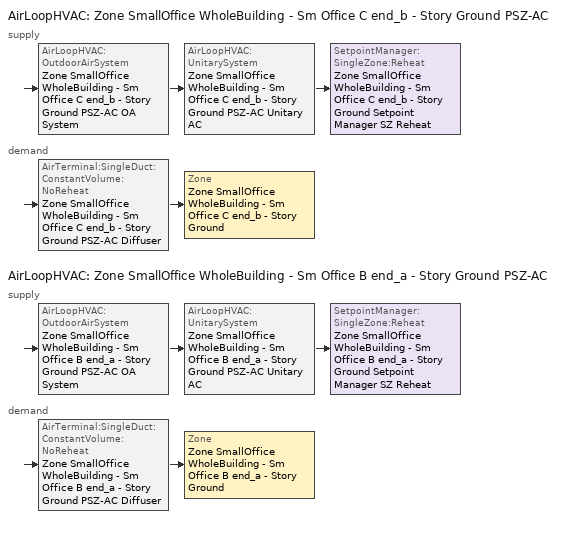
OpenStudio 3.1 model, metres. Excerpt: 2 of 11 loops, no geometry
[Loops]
AirLoopHVAC 'Zone SmallOffice WholeBuilding - Sm Office C end_b - Story Ground PSZ-AC'
 supply: AirLoopHVAC:OutdoorAirSystem 'Zone SmallOffice WholeBuilding - Sm Office C end_b - Story Ground PSZ-AC OA System' > AirLoopHVAC:UnitarySystem 'Zone SmallOffice WholeBuilding - Sm Office C end_b - Story Ground PSZ-AC Unitary AC' > SetpointManager:SingleZone:Reheat 'Zone SmallOffice WholeBuilding - Sm Office C end_b - Story Ground Setpoint Manager SZ Reheat'
 demand: AirTerminal:SingleDuct:ConstantVolume:NoReheat 'Zone SmallOffice WholeBuilding - Sm Office C end_b - Story Ground PSZ-AC Diffuser' > Zone 'Zone SmallOffice WholeBuilding - Sm Office C end_b - Story Ground'
AirLoopHVAC 'Zone SmallOffice WholeBuilding - Sm Office B end_a - Story Ground PSZ-AC'
 supply: AirLoopHVAC:OutdoorAirSystem 'Zone SmallOffice WholeBuilding - Sm Office B end_a - Story Ground PSZ-AC OA System' > AirLoopHVAC:UnitarySystem 'Zone SmallOffice WholeBuilding - Sm Office B end_a - Story Ground PSZ-AC Unitary AC' > SetpointManager:SingleZone:Reheat 'Zone SmallOffice WholeBuilding - Sm Office B end_a - Story Ground Setpoint Manager SZ Reheat'
 demand: AirTerminal:SingleDuct:ConstantVolume:NoReheat 'Zone SmallOffice WholeBuilding - Sm Office B end_a - Story Ground PSZ-AC Diffuser' > Zone 'Zone SmallOffice WholeBuilding - Sm Office B end_a - Story Ground'
[Sizing:Zone] Zone Cooling Design Supply Air Temperature Input Method=SupplyAirTemperature; Zone Cooling Design Supply Air Temperature {C}=12.7778; Zone Cooling Design Supply Air Temperature Difference {deltaC}=11.11; Zone Heating Design Supply Air Temperature Input Method=SupplyAirTemperature; Zone Heating Design Supply Air Temperature {C}=50; Zone Heating Design Supply Air Temperature Difference {deltaC}=11.11; Zone Cooling Design Supply Air Humidity Ratio {kg-H2O/kg-air}=0.0085; Zone Heating Design Supply Air Humidity Ratio {kg-H2O/kg-air}=0.008; Cooling Design Air Flow Method=DesignDay; Heating Design Air Flow Method=DesignDay; Account for Dedicated Outdoor Air System=No; Dedicated Outdoor Air System Control Strategy=NeutralSupplyAir; Dedicated Outdoor Air Low Setpoint Temperature for Design {C}=autosize; Dedicated Outdoor Air High Setpoint Temperature for Design {C}=autosize
Zone SmallOffice WholeBuilding - Sm Office B end_a - Story Ground; Zone SmallOffice WholeBuilding - Sm Office C end_b - Story Ground
[Zone equipment]
Zone SmallOffice WholeBuilding - Sm Office B end_a - Story Ground: Zone SmallOffice WholeBuilding - Sm Office B end_a - Story Ground PSZ-AC Diffuser
Zone SmallOffice WholeBuilding - Sm Office C end_b - Story Ground: Zone SmallOffice WholeBuilding - Sm Office C end_b - Story Ground PSZ-AC Diffuser
[AirLoopHVAC] Design Supply Air Flow Rate {m3/s}=autosize; Design Return Air Flow Fraction of Supply Air Flow=1
Name | Availability Schedule
Zone SmallOffice WholeBuilding - Sm Office C end_b - Story Ground PSZ-AC | Zone SmallOffice WholeBuilding - Sm Office C end_b - Story Ground PSZ-AC Occ Sch
Zone SmallOffice WholeBuilding - Sm Office B end_a - Story Ground PSZ-AC | Zone SmallOffice WholeBuilding - Sm Office B end_a - Story Ground PSZ-AC Occ Sch
[Sizing:System] Type of Load to Size On=Sensible; Design Outdoor Air Flow Rate {m3/s}=Autosize; Central Heating Maximum System Air Flow Ratio=1; Preheat Design Temperature {C}=7.22222; Preheat Design Humidity Ratio {kg-H2O/kg-Air}=0.008; Precool Design Temperature {C}=12.7778; Precool Design Humidity Ratio {kg-H2O/kg-Air}=0.008; Central Cooling Design Supply Air Temperature {C}=12.7778; Central Heating Design Supply Air Temperature {C}=50; Sizing Option=Coincident; 100% Outdoor Air in Cooling=No; 100% Outdoor Air in Heating=No; Central Cooling Design Supply Air Humidity Ratio {kg-H2O/kg-Air}=0.0085; Central Heating Design Supply Air Humidity Ratio {kg-H2O/kg-Air}=0.008; Cooling Design Air Flow Method=DesignDay; Cooling Design Air Flow Rate {m3/s}=0; Heating Design Air Flow Method=DesignDay; Heating Design Air Flow Rate {m3/s}=0; System Outdoor Air Method=ZoneSum; Zone Maximum Outdoor Air Fraction=1; Cooling Supply Air Flow Rate Per Floor Area {m3/s-m2}=0.00996765; Cooling Fraction of Autosized Cooling Supply Air Flow Rate=1; Cooling Supply Air Flow Rate Per Unit Cooling Capacity {m3/s-W}=3.94755e-05; Heating Supply Air Flow Rate Per Floor Area {m3/s-m2}=0.00996765; Heating Fraction of Autosized Heating Supply Air Flow Rate=1; Heating Fraction of Autosized Cooling Supply Air Flow Rate=1; Heating Supply Air Flow Rate Per Unit Heating Capacity {m3/s-W}=3.15882e-05; Cooling Design Capacity Method=CoolingDesignCapacity; Cooling Design Capacity {W}=autosize; Cooling Design Capacity Per Floor Area {W/m2}=234.7; Fraction of Autosized Cooling Design Capacity=1; Heating Design Capacity Method=HeatingDesignCapacity; Heating Design Capacity {W}=autosize; Heating Design Capacity Per Floor Area {W/m2}=157; Fraction of Autosized Heating Design Capacity=1; Central Cooling Capacity Control Method=OnOff
Zone SmallOffice WholeBuilding - Sm Office C end_b - Story Ground PSZ-AC; Zone SmallOffice WholeBuilding - Sm Office B end_a - Story Ground PSZ-AC
[SetpointManager:SingleZone:Reheat] Minimum Supply Air Temperature {C}=12.7778; Maximum Supply Air Temperature {C}=50
Name | Control Zone | Setpoint Node or NodeList
Zone SmallOffice WholeBuilding - Sm Office C end_b - Story Ground Setpoint Manager SZ Reheat | Zone SmallOffice WholeBuilding - Sm Office C end_b - Story Ground | Zone SmallOffice WholeBuilding - Sm Office C end_b - Story Ground PSZ-AC Supply Outlet Node
Zone SmallOffice WholeBuilding - Sm Office B end_a - Story Ground Setpoint Manager SZ Reheat | Zone SmallOffice WholeBuilding - Sm Office B end_a - Story Ground | Zone SmallOffice WholeBuilding - Sm Office B end_a - Story Ground PSZ-AC Supply Outlet Node
[Coil:Heating:Gas] Availability Schedule=Always On Discrete; Gas Burner Efficiency=0.8; Nominal Capacity {W}=AutoSize; Parasitic Electric Load {W}=0; Parasitic Gas Load {W}=0
Zone SmallOffice WholeBuilding - Sm Office C end_b - Story Ground PSZ-AC Gas Htg Coil; Zone SmallOffice WholeBuilding - Sm Office B end_a - Story Ground PSZ-AC Gas Htg Coil
[Coil:Heating:Electric] Availability Schedule=Always On Discrete; Efficiency=1
Zone SmallOffice WholeBuilding - Sm Office C end_b - Story Ground PSZ-AC Electric Backup Htg Coil; Zone SmallOffice WholeBuilding - Sm Office B end_a - Story Ground PSZ-AC Electric Backup Htg Coil
[Coil:Cooling:DX:SingleSpeed] Availability Schedule=Always On Discrete; Rated Total Cooling Capacity {W}=autosize; Rated Sensible Heat Ratio=autosize; Rated COP {W/W}=3.14722; Rated Air Flow Rate {m3/s}=autosize; Rated Evaporator Fan Power Per Volume Flow Rate {W/(m3/s)}=773.3; Total Cooling Capacity Function of Temperature Curve=DOE Ref DX Clg Coil Cool-Cap-fT; Total Cooling Capacity Function of Flow Fraction Curve=DOE Ref DX Clg Coil Cool-CAP-fFlow; Energy Input Ratio Function of Temperature Curve=DOE Ref DX Clg Coil Cool-EIR-fT; Energy Input Ratio Function of Flow Fraction Curve=DOE Ref DX Clg Coil Cool-EIR-fFlow; Part Load Fraction Correlation Curve=DOE Ref DX Clg Coil Cool-PLF-fPLR; Minimum Outdoor Dry-Bulb Temperature for Compressor Operation {C}=-25; Condenser Type=AirCooled; Evaporative Condenser Effectiveness=0; Evaporative Condenser Air Flow Rate {m3/s}=Autosize; Evaporative Condenser Pump Rated Power Consumption {W}=Autosize; Crankcase Heater Capacity {W}=0; Maximum Outdoor Dry-Bulb Temperature for Crankcase Heater Operation {C}=0; Basin Heater Capacity {W/K}=0; Basin Heater Setpoint Temperature {C}=10
Zone SmallOffice WholeBuilding - Sm Office C end_b - Story Ground PSZ-AC 1spd DX AC Clg Coil 5kBtu/hr 9.7SEER; Zone SmallOffice WholeBuilding - Sm Office B end_a - Story Ground PSZ-AC 1spd DX AC Clg Coil 7kBtu/hr 9.7SEER
[Fan:OnOff] Availability Schedule=Always On Discrete; Fan Total Efficiency=0.53625; Pressure Rise {Pa}=622.722; Maximum Flow Rate {m3/s}=autosize; Motor Efficiency=0.825; Motor In Airstream Fraction=1
Name | Fan Power Ratio Function of Speed Ratio Curve | Fan Efficiency Ratio Function of Speed Ratio Curve
Zone SmallOffice WholeBuilding - Sm Office C end_b - Story Ground PSZ-AC Fan | Fan On Off Power Curve 7 | Fan On Off Efficiency Curve 7
Zone SmallOffice WholeBuilding - Sm Office B end_a - Story Ground PSZ-AC Fan | Fan On Off Power Curve 8 | Fan On Off Efficiency Curve 8
[AirLoopHVAC:UnitarySystem] Control Type=Load; Dehumidification Control Type=None; Availability Schedule=Always On Discrete; Fan Placement=DrawThrough; DX Heating Coil Sizing Ratio=1; Use DOAS DX Cooling Coil=No; DOAS DX Cooling Coil Leaving Minimum Air Temperature {C}=2; Latent Load Control=SensibleOnlyLoadControl; Supply Air Flow Rate During Cooling Operation {m3/s}=Autosize; Supply Air Flow Rate During Heating Operation {m3/s}=Autosize; Supply Air Flow Rate When No Cooling or Heating is Required {m3/s}=Autosize; Maximum Supply Air Temperature {C}=80; Maximum Outdoor Dry-Bulb Temperature for Supplemental Heater Operation {C}=21; Maximum Cycling Rate {cycles/hr}=2.5; Heat Pump Time Constant {s}=60; Fraction of On-Cycle Power Use=0.01; Heat Pump Fan Delay Time {s}=60; Ancilliary On-Cycle Electric Power {W}=0; Ancilliary Off-Cycle Electric Power {W}=0
Name | Controlling Zone or Thermostat Location | Supply Fan | Supply Air Fan Operating Mode Schedule | Heating Coil | Cooling Coil | Supplemental Heating Coil
Zone SmallOffice WholeBuilding - Sm Office C end_b - Story Ground PSZ-AC Unitary AC | Zone SmallOffice WholeBuilding - Sm Office C end_b - Story Ground | Zone SmallOffice WholeBuilding - Sm Office C end_b - Story Ground PSZ-AC Fan | Zone SmallOffice WholeBuilding - Sm Office C end_b - Story Ground PSZ-AC Occ Sch | Zone SmallOffice WholeBuilding - Sm Office C end_b - Story Ground PSZ-AC Gas Htg Coil | Zone SmallOffice WholeBuilding - Sm Office C end_b - Story Ground PSZ-AC 1spd DX AC Clg Coil 5kBtu/hr 9.7SEER | Zone SmallOffice WholeBuilding - Sm Office C end_b - Story Ground PSZ-AC Electric Backup Htg Coil
Zone SmallOffice WholeBuilding - Sm Office B end_a - Story Ground PSZ-AC Unitary AC | Zone SmallOffice WholeBuilding - Sm Office B end_a - Story Ground | Zone SmallOffice WholeBuilding - Sm Office B end_a - Story Ground PSZ-AC Fan | Zone SmallOffice WholeBuilding - Sm Office B end_a - Story Ground PSZ-AC Occ Sch | Zone SmallOffice WholeBuilding - Sm Office B end_a - Story Ground PSZ-AC Gas Htg Coil | Zone SmallOffice WholeBuilding - Sm Office B end_a - Story Ground PSZ-AC 1spd DX AC Clg Coil 7kBtu/hr 9.7SEER | Zone SmallOffice WholeBuilding - Sm Office B end_a - Story Ground PSZ-AC Electric Backup Htg Coil
[Controller:OutdoorAir] Minimum Outdoor Air Flow Rate {m3/s}=autosize; Maximum Outdoor Air Flow Rate {m3/s}=Autosize; Economizer Control Type=NoEconomizer; Economizer Control Action Type=ModulateFlow; Economizer Maximum Limit Dry-Bulb Temperature {C}=28; Economizer Maximum Limit Enthalpy {J/kg}=64000; Lockout Type=LockoutWithCompressor; Minimum Limit Type=FixedMinimum; Minimum Outdoor Air Schedule=Always On Discrete; High Humidity Control=No; Heat Recovery Bypass Control Type=BypassWhenWithinEconomizerLimits
Name | Controller Mechanical Ventilation
Zone SmallOffice WholeBuilding - Sm Office C end_b - Story Ground PSZ-AC OA System Controller | Controller Mechanical Ventilation 8
Zone SmallOffice WholeBuilding - Sm Office B end_a - Story Ground PSZ-AC OA System Controller | Controller Mechanical Ventilation 9
[Controller:MechanicalVentilation] Availability Schedule=Always On Discrete; System Outdoor Air Method=ZoneSum
Controller Mechanical Ventilation 8; Controller Mechanical Ventilation 9
[AirLoopHVAC:OutdoorAirSystem]
Name | Controller
Zone SmallOffice WholeBuilding - Sm Office C end_b - Story Ground PSZ-AC OA System | Zone SmallOffice WholeBuilding - Sm Office C end_b - Story Ground PSZ-AC OA System Controller
Zone SmallOffice WholeBuilding - Sm Office B end_a - Story Ground PSZ-AC OA System | Zone SmallOffice WholeBuilding - Sm Office B end_a - Story Ground PSZ-AC OA System Controller
[AirTerminal:SingleDuct:ConstantVolume:NoReheat] Availability Schedule=Always On Discrete; Maximum Air Flow Rate {m3/s}=AutoSize
Zone SmallOffice WholeBuilding - Sm Office C end_b - Story Ground PSZ-AC Diffuser; Zone SmallOffice WholeBuilding - Sm Office B end_a - Story Ground PSZ-AC Diffuser
[Schedule:Ruleset]
Name | Default Day Schedule | Summer Design Day Schedule | Winter Design Day Schedule
Zone SmallOffice WholeBuilding - Sm Office B end_a - Story Ground PSZ-AC Occ Sch | Zone SmallOffice WholeBuilding - Sm Office B end_a - Story Ground PSZ-AC Occ Sch Default | Zone SmallOffice WholeBuilding - Sm Office B end_a - Story Ground PSZ-AC Occ Sch Summer Design Day | Zone SmallOffice WholeBuilding - Sm Office B end_a - Story Ground PSZ-AC Occ Sch Winter Design Day
Zone SmallOffice WholeBuilding - Sm Office C end_b - Story Ground PSZ-AC Occ Sch | Zone SmallOffice WholeBuilding - Sm Office C end_b - Story Ground PSZ-AC Occ Sch Default | Zone SmallOffice WholeBuilding - Sm Office C end_b - Story Ground PSZ-AC Occ Sch Summer Design Day | Zone SmallOffice WholeBuilding - Sm Office C end_b - Story Ground PSZ-AC Occ Sch Winter Design Day
[Schedule:Day]
Zone SmallOffice WholeBuilding - Sm Office B end_a - Story Ground PSZ-AC Occ Sch Default; Zone SmallOffice WholeBuilding - Sm Office C end_b - Story Ground PSZ-AC Occ Sch Default: 8, 9, 1, 22, 50, 0, 24, 0, 1
Zone SmallOffice WholeBuilding - Sm Office B end_a - Story Ground PSZ-AC Occ Sch Winter Design Day; Zone SmallOffice WholeBuilding - Sm Office B end_a - Story Ground PSZ-AC Occ Sch Summer Design Day; Zone SmallOffice WholeBuilding - Sm Office C end_b - Story Ground PSZ-AC Occ Sch Winter Design Day; Zone SmallOffice WholeBuilding - Sm Office C end_b - Story Ground PSZ-AC Occ Sch Summer Design Day: 24, 0, 1
Zone SmallOffice WholeBuilding - Sm Office B end_a - Story Ground PSZ-AC Occ Sch Saturday; Zone SmallOffice WholeBuilding - Sm Office C end_b - Story Ground PSZ-AC Occ Sch Saturday: 6, 0, 0, 23, 40, 1, 24, 0, 0
Zone SmallOffice WholeBuilding - Sm Office B end_a - Story Ground PSZ-AC Occ Sch Sunday; Zone SmallOffice WholeBuilding - Sm Office C end_b - Story Ground PSZ-AC Occ Sch Sunday: 24, 0, 0
[Schedule:Rule] Date Specification Type=DateRange; Start Month=1; Start Day=1; End Month=12; End Day=31
Name | Schedule Ruleset | Rule Order | Day Schedule | Apply Saturday | Apply Sunday
Zone SmallOffice WholeBuilding - Sm Office B end_a - Story Ground PSZ-AC Occ Sch Saturday Rule | Zone SmallOffice WholeBuilding - Sm Office B end_a - Story Ground PSZ-AC Occ Sch | 1 | Zone SmallOffice WholeBuilding - Sm Office B end_a - Story Ground PSZ-AC Occ Sch Saturday | Yes
Zone SmallOffice WholeBuilding - Sm Office B end_a - Story Ground PSZ-AC Occ Sch Sunday Rule | Zone SmallOffice WholeBuilding - Sm Office B end_a - Story Ground PSZ-AC Occ Sch | 0 | Zone SmallOffice WholeBuilding - Sm Office B end_a - Story Ground PSZ-AC Occ Sch Sunday |  | Yes
Zone SmallOffice WholeBuilding - Sm Office C end_b - Story Ground PSZ-AC Occ Sch Saturday Rule | Zone SmallOffice WholeBuilding - Sm Office C end_b - Story Ground PSZ-AC Occ Sch | 1 | Zone SmallOffice WholeBuilding - Sm Office C end_b - Story Ground PSZ-AC Occ Sch Saturday | Yes
Zone SmallOffice WholeBuilding - Sm Office C end_b - Story Ground PSZ-AC Occ Sch Sunday Rule | Zone SmallOffice WholeBuilding - Sm Office C end_b - Story Ground PSZ-AC Occ Sch | 0 | Zone SmallOffice WholeBuilding - Sm Office C end_b - Story Ground PSZ-AC Occ Sch Sunday |  | Yes
[Schedule:Constant]
Always On Discrete: Value=1
[Curve:Exponent] Coefficient1 Constant=1; Coefficient2 Constant=0; Coefficient3 Constant=0; Minimum Value of x=0; Maximum Value of x=1
Fan On Off Power Curve 7; Fan On Off Power Curve 8
[Curve:Cubic] Coefficient1 Constant=1; Coefficient2 x=0; Coefficient3 x**2=0; Coefficient4 x**3=0
Name | Minimum Value of x | Maximum Value of x
Fan On Off Efficiency Curve 7; Fan On Off Efficiency Curve 8 | 0 | 1
DOE Ref DX Clg Coil Cool-CAP-fFlow; DOE Ref DX Clg Coil Cool-EIR-fFlow | -100 | 100
[Curve:Biquadratic] Minimum Value of x=-100; Maximum Value of x=100; Minimum Value of y=-100; Maximum Value of y=100
Name | Coefficient1 Constant | Coefficient2 x | Coefficient3 x**2 | Coefficient4 y | Coefficient5 y**2 | Coefficient6 x*y
DOE Ref DX Clg Coil Cool-Cap-fT | 0.971212 | -0.0152755 | 0.00144345 | -0.00039321 | -6.8364e-06 | -0.000290596
DOE Ref DX Clg Coil Cool-EIR-fT | 0.286871 | 0.0239022 | -0.000810648 | 0.0134585 | 0.000338936 | -0.000487004
[Curve:Quadratic]
DOE Ref DX Clg Coil Cool-PLF-fPLR: Coefficient1 Constant=0.909496; Coefficient2 x=0.0986477; Coefficient3 x**2=-0.00819488; Minimum Value of x=0; Maximum Value of x=1
